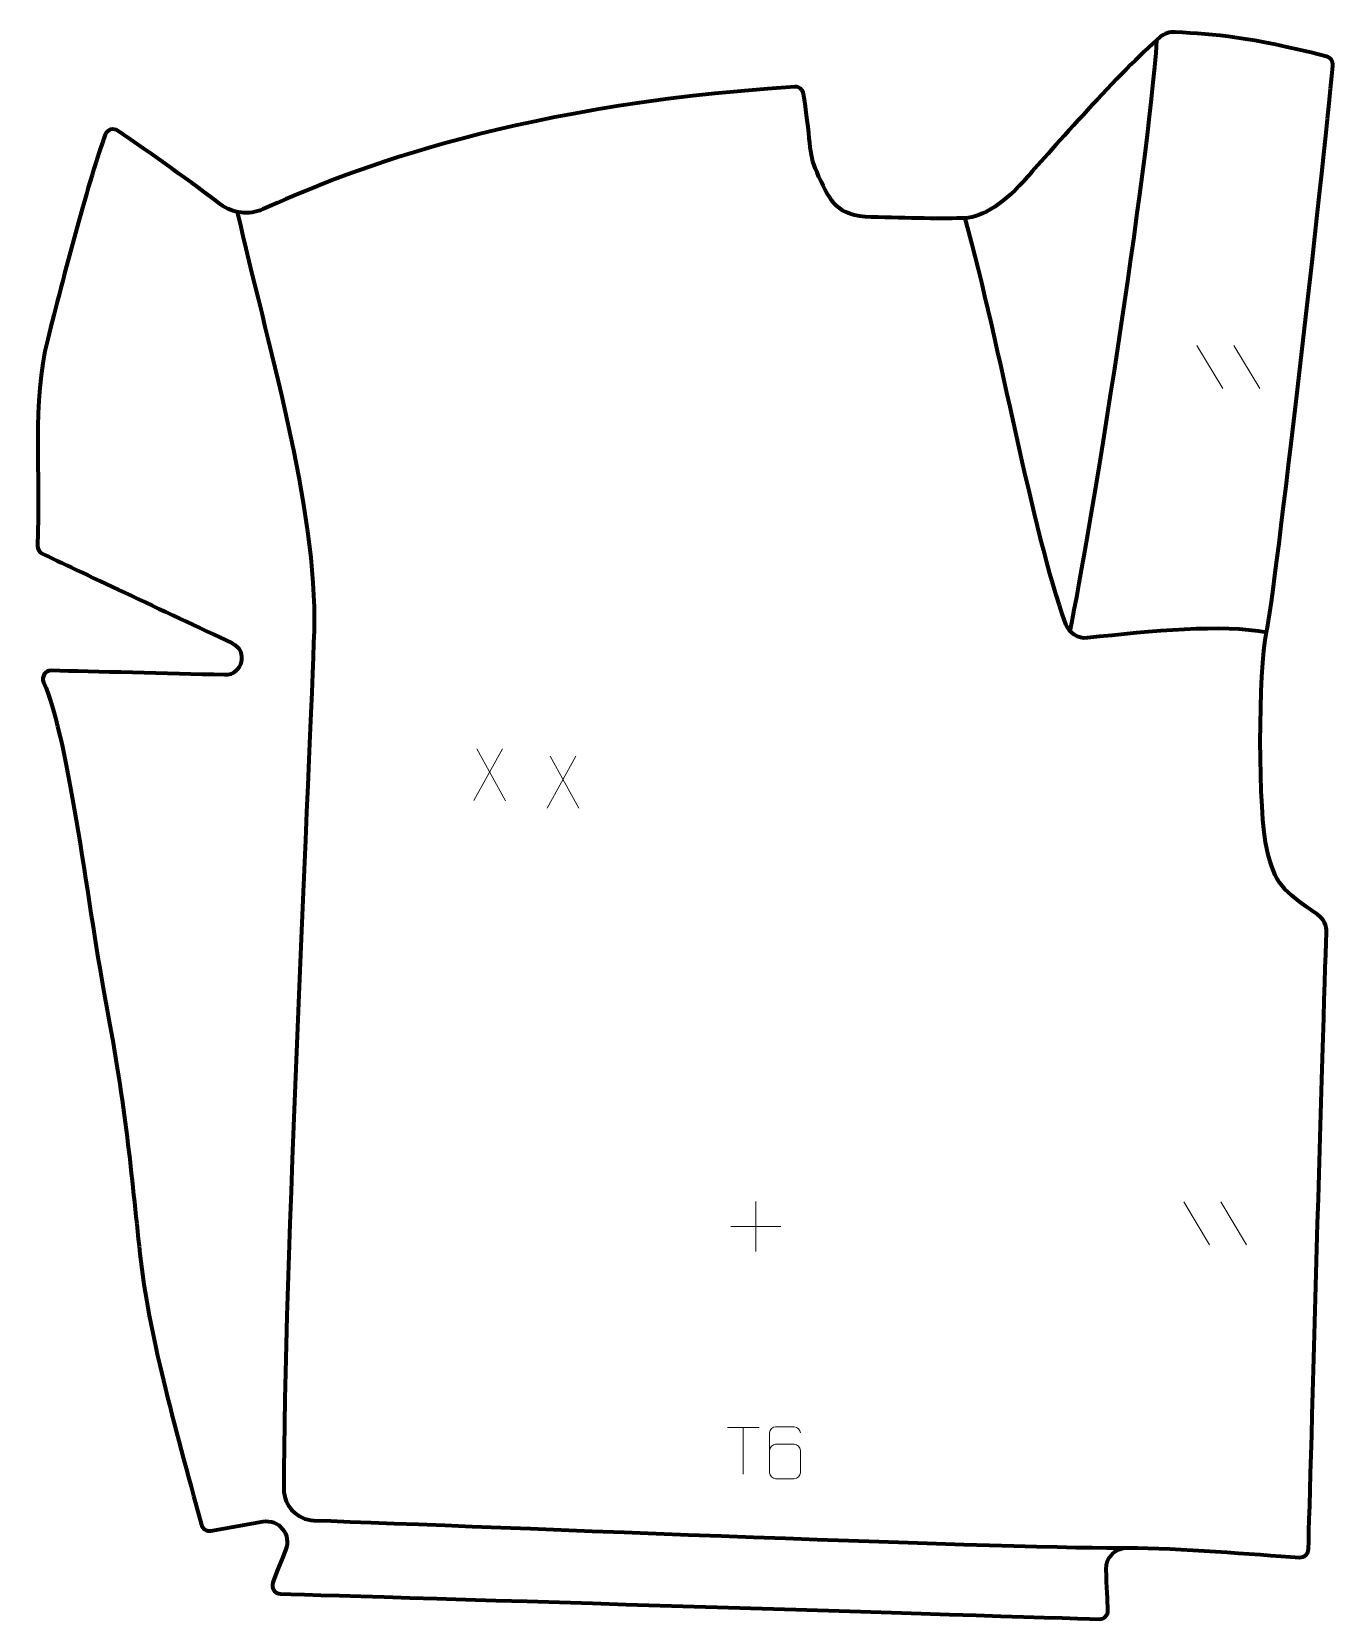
# Model space of a CAD drawing. Header units: millimetres. Extents: x -313 to 311, y -381 to 381.
import ezdxf

# ---------------------------------------------------------------- set-up
doc = ezdxf.new("R2010")
doc.units = ezdxf.units.MM
doc.header["$MEASUREMENT"] = 0
doc.layers.add('layer 1', color=7, linetype='Continuous')
doc.layers.add('layer 2', color=7, linetype='Continuous')

msp = doc.modelspace()

# ---------------------------------------------------------------- linework, layer by layer
at = {"layer": 'layer 1', "color": 230, "lineweight": 200}
msp.add_open_spline([(-227.432, -338.1484), (-229.4742, -338.5114), (-231.4554, -337.2523), (-231.9948, -335.2486), (-231.9948, -335.2486), (-245.3933, -285.4681), (-257.2879, -243.9536), (-261.4673, -205.3939), (-261.4673, -205.3939), (-265.745, -165.923), (-268.2406, -135.2497), (-277.5095, -86.7434), (-277.5095, -86.7434), (-286.1095, -41.7378), (-295.0165, 39.8057), (-307.6473, 68.719), (-307.6473, 68.719), (-308.8164, 71.3952), (-306.802, 74.3779), (-303.8835, 74.3077), (-303.8835, 74.3077), (-283.7028, 73.8234), (-248.2423, 72.9287), (-220.8735, 72.2331), (-220.8735, 72.2331), (-212.2131, 72.0129), (-209.4311, 83.7992), (-217.2737, 87.4798), (-217.2737, 87.4798), (-248.6561, 102.2075), (-292.3709, 122.7551), (-308.2795, 130.3867), (-308.2795, 130.3867), (-309.7266, 131.081), (-310.6096, 132.5722), (-310.5429, 134.1766), (-310.5429, 134.1766), (-309.1025, 168.9256), (-313.3222, 202.9206), (-305.6728, 233.1837), (-305.6728, 233.1837), (-298.5432, 261.3911), (-285.2272, 312.5875), (-278.0436, 331.313), (-278.0436, 331.313), (-277.1204, 333.7189), (-274.1916, 334.6305), (-272.0627, 333.1795), (-272.0627, 333.1795), (-256.4038, 322.5097), (-235.2619, 307.4071), (-222.7524, 297.8697), (-222.7524, 297.8697), (-216.9454, 293.4424), (-209.193, 292.5301), (-202.5195, 295.4931), (-202.5195, 295.4931), (-167.7085, 310.949), (-89.5964, 344.9972), (52.5388, 354.2199), (52.5388, 354.2199), (54.6036, 354.3539), (56.4321, 352.8924), (56.7556, 350.8477), (56.7556, 350.8477), (60.9483, 324.3428), (58.6662, 322.4484), (64.1321, 311.0555), (64.1321, 311.0555), (69.8361, 299.1665), (72.4506, 292.2711), (89.3246, 291.7956), (89.3246, 291.7956), (106.199, 291.32), (124.9742, 290.8445), (134.0053, 291.32), (134.0053, 291.32), (143.0365, 291.7956), (153.2561, 298.691), (164.1887, 311.0555), (164.1887, 311.0555), (174.4986, 322.7151), (209.1149, 362.2879), (227.7747, 378.1248), (227.7747, 378.1248), (229.7443, 379.7966), (232.2829, 380.6394), (234.861, 380.4807), (234.861, 380.4807), (254.5894, 379.2653), (269.7168, 378.4451), (307.5357, 368.7363), (307.5357, 368.7363), (309.4371, 368.2481), (310.7068, 366.4574), (310.5301, 364.5012), (310.5301, 364.5012), (305.9097, 313.4014), (282.6895, 109.9637), (278.7427, 92.7771), (278.7427, 92.7771), (274.7026, 75.1819), (274.7026, 5.5136), (278.9804, -11.8441), (278.9804, -11.8441), (282.9305, -27.8722), (286.0706, -30.9248), (303.1824, -42.7185), (303.1824, -42.7185), (306.0046, -44.6634), (307.6373, -47.9174), (307.5043, -51.3436), (307.5043, -51.3436), (305.7633, -96.1841), (299.8331, -311.8643), (298.8274, -347.0183), (298.8274, -347.0183), (298.7624, -349.2835), (296.8345, -351.0403), (294.5739, -350.895), (294.5739, -350.895), (271.7337, -349.4256), (237.5678, -346.3868), (211.8719, -346.2598), (211.8719, -346.2598), (206.1854, -346.2319), (201.624, -350.9525), (201.8332, -356.6378), (201.8332, -356.6378), (202.1324, -364.7468), (202.477, -371.9484), (202.6986, -376.2974), (202.6986, -376.2974), (202.8175, -378.6339), (200.9178, -380.5717), (198.5806, -380.4983), (198.5806, -380.4983), (158.3657, -379.2396), (-148.3032, -369.6469), (-194.0839, -368.403), (-194.0839, -368.403), (-196.8324, -368.3282), (-198.6834, -365.5642), (-197.7147, -362.9892), (-197.7147, -362.9892), (-195.4699, -357.022), (-193.4006, -351.7967), (-191.5912, -347.3795), (-191.5912, -347.3795), (-188.601, -340.0795), (-194.829, -332.3498), (-202.5925, -333.7306), (-202.5925, -333.7306), (-202.5925, -333.7306), (-227.432, -338.1484), (-227.432, -338.1484)], degree=3, knots=[0, 0, 0, 0, 0.025, 0.025, 0.025, 0.025, 0.05, 0.05, 0.05, 0.05, 0.075, 0.075, 0.075, 0.075, 0.1, 0.1, 0.1, 0.1, 0.125, 0.125, 0.125, 0.125, 0.15, 0.15, 0.15, 0.15, 0.175, 0.175, 0.175, 0.175, 0.2, 0.2, 0.2, 0.2, 0.225, 0.225, 0.225, 0.225, 0.25, 0.25, 0.25, 0.25, 0.275, 0.275, 0.275, 0.275, 0.3, 0.3, 0.3, 0.3, 0.325, 0.325, 0.325, 0.325, 0.35, 0.35, 0.35, 0.35, 0.375, 0.375, 0.375, 0.375, 0.4, 0.4, 0.4, 0.4, 0.425, 0.425, 0.425, 0.425, 0.45, 0.45, 0.45, 0.45, 0.475, 0.475, 0.475, 0.475, 0.5, 0.5, 0.5, 0.5, 0.525, 0.525, 0.525, 0.525, 0.55, 0.55, 0.55, 0.55, 0.575, 0.575, 0.575, 0.575, 0.6, 0.6, 0.6, 0.6, 0.625, 0.625, 0.625, 0.625, 0.65, 0.65, 0.65, 0.65, 0.675, 0.675, 0.675, 0.675, 0.7, 0.7, 0.7, 0.7, 0.725, 0.725, 0.725, 0.725, 0.75, 0.75, 0.75, 0.75, 0.775, 0.775, 0.775, 0.775, 0.8, 0.8, 0.8, 0.8, 0.825, 0.825, 0.825, 0.825, 0.85, 0.85, 0.85, 0.85, 0.875, 0.875, 0.875, 0.875, 0.9, 0.9, 0.9, 0.9, 0.925, 0.925, 0.925, 0.925, 0.95, 0.95, 0.95, 0.95, 1, 1, 1, 1], dxfattribs=at)
at = {"layer": 'layer 1', "color": 250, "lineweight": 9}
for points in [[(245.3514, 230.1846), (245.3514, 230.1846), (257.7157, 209.6403), (257.7157, 209.6403)], [(263.0813, 230.1846), (263.0813, 230.1846), (275.4456, 209.6403), (275.4456, 209.6403)], [(-87.5794, 36.8601), (-87.5794, 36.8601), (-101.32, 11.9643), (-101.32, 11.9643)], [(-99.8654, 36.8601), (-99.8654, 36.8601), (-86.1248, 11.9066), (-86.1248, 11.9066)], [(-52.5274, 33.3041), (-52.5274, 33.3041), (-66.268, 8.4083), (-66.268, 8.4083)], [(-64.8134, 33.3041), (-64.8134, 33.3041), (-51.0728, 8.3506), (-51.0728, 8.3506)], [(33.784, -180.3197), (33.784, -180.3197), (33.784, -204.2976), (33.784, -204.2976)], [(239.0014, -180.4488), (239.0014, -180.4488), (251.3657, -200.9931), (251.3657, -200.9931)], [(256.7313, -180.4488), (256.7313, -180.4488), (269.0956, -200.9931), (269.0956, -200.9931)], [(21.7951, -192.3087), (21.7951, -192.3087), (45.773, -192.3087), (45.773, -192.3087)], [(20.2217, -288.6334), (20.2217, -288.6334), (35.4367, -288.6334), (35.4367, -288.6334)], [(27.8294, -310.9626), (27.8294, -310.9626), (27.8294, -288.6123), (27.8294, -288.6123)]]:
    msp.add_open_spline(points, degree=3, dxfattribs=at)
msp.add_open_spline([(55.2591, -291.2468), (55.235, -289.9073), (53.8788, -288.2541), (52.3069, -288.2884), (52.3069, -288.2884), (49.3221, -288.2887), (46.3369, -288.2887), (43.3515, -288.2884), (43.3515, -288.2884), (42.1324, -288.2735), (40.4042, -289.7111), (40.3992, -291.2468), (40.3992, -291.2468), (40.3995, -297.6073), (40.3995, -303.9681), (40.3992, -310.3288), (40.3992, -310.3288), (40.4039, -311.4917), (42.1324, -313.2628), (43.3515, -313.2872), (43.3515, -313.2872), (46.3369, -313.2869), (49.3221, -313.2869), (52.3069, -313.2872), (52.3069, -313.2872), (53.585, -313.2434), (55.2547, -311.6289), (55.2591, -310.3288), (55.2591, -310.3288), (55.2591, -306.7455), (55.2591, -303.1624), (55.2591, -299.5797), (55.2591, -299.5797), (55.2206, -298.1015), (53.6379, -296.6686), (52.3069, -296.6706), (52.3069, -296.6706), (49.3221, -296.6703), (46.3369, -296.6703), (43.3515, -296.6706), (43.3515, -296.6706), (42.022, -296.6656), (40.379, -298.1729), (40.4207, -299.6014)], degree=3, knots=[0, 0, 0, 0, 0.08333333, 0.08333333, 0.08333333, 0.08333333, 0.16666667, 0.16666667, 0.16666667, 0.16666667, 0.25, 0.25, 0.25, 0.25, 0.33333333, 0.33333333, 0.33333333, 0.33333333, 0.41666667, 0.41666667, 0.41666667, 0.41666667, 0.5, 0.5, 0.5, 0.5, 0.58333333, 0.58333333, 0.58333333, 0.58333333, 0.66666667, 0.66666667, 0.66666667, 0.66666667, 0.75, 0.75, 0.75, 0.75, 0.83333333, 0.83333333, 0.83333333, 0.83333333, 1, 1, 1, 1], dxfattribs=at)
at = {"layer": 'layer 2', "color": 142, "lineweight": 200}
msp.add_open_spline([(226.0359, 376.6215), (221.8692, 313.96), (193.9147, 139.5852), (184.4007, 93.2906)], degree=3, dxfattribs=at)
for points, knots in [([(-214.7575, 294.2066), (-201.2944, 233.9232), (-176.1936, 152.0456), (-177.9864, 93.4764), (-177.9864, 93.4764), (-179.6861, 37.9545), (-192.6644, -221.1188), (-192.4827, -318.187), (-192.4827, -318.187), (-192.4676, -326.2473), (-186.083, -332.8502), (-178.0284, -333.1437), (-178.0284, -333.1437), (-97.0274, -336.0926), (173.0041, -347.2538), (211.8721, -346.26)], [0, 0, 0, 0, 0.2, 0.2, 0.2, 0.2, 0.4, 0.4, 0.4, 0.4, 0.6, 0.6, 0.6, 0.6, 1, 1, 1, 1]), ([(134.0053, 291.32), (151.5324, 228.2828), (165.6823, 142.7519), (182.3616, 96.6441), (182.3616, 96.6441), (183.9272, 92.3166), (188.2608, 89.6334), (192.8359, 90.1298), (192.8359, 90.1298), (223.6458, 93.4737), (257.7195, 96.7278), (278.7426, 92.777)], [0, 0, 0, 0, 0.25, 0.25, 0.25, 0.25, 0.5, 0.5, 0.5, 0.5, 1, 1, 1, 1])]:
    msp.add_open_spline(points, degree=3, knots=knots, dxfattribs=at)

doc.saveas('drawing.dxf')
